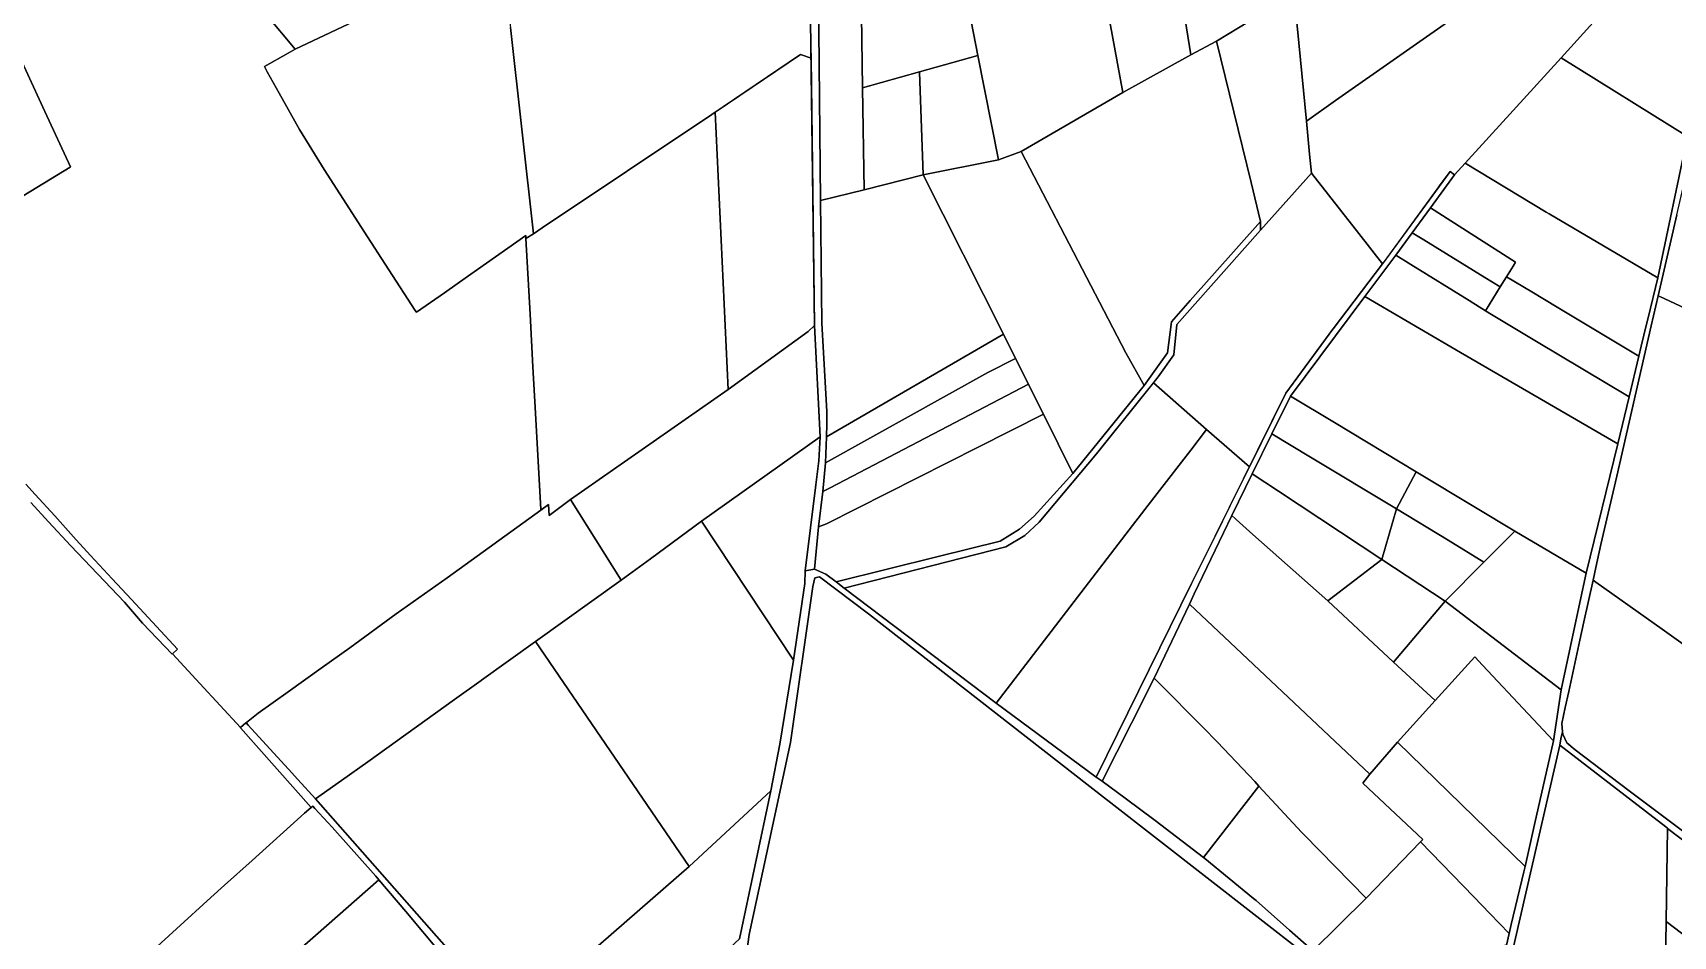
# Model space of a CAD drawing. Header units: metres. Extents: x 3 to 1005126, y 39 to 4383651.
# Drawn here: x 489941 to 490819, y 4372826 to 4373309 of the extents above; entities that cross this region are included whole.
import ezdxf

# ---------------------------------------------------------------- set-up
doc = ezdxf.new("R2010")
doc.units = ezdxf.units.M
doc.header["$MEASUREMENT"] = 0
doc.layers.add('TM_Llucmajor', color=7, linetype='Continuous')

msp = doc.modelspace()

# ---------------------------------------------------------------- linework, layer by layer
at = {"layer": 'TM_Llucmajor', "linetype": 'Continuous', "flags": 128}
for points in [[(490447.09, 4373297.31), (490420.99, 4373431.48), (490453.71, 4373451.75), (490466.95, 4373459.95), (490487.91, 4373472.93), (490506.15, 4373377.33), (490514.71, 4373330.94), (490524.56, 4373277.57), (490470.13, 4373245.97), (490458.06, 4373241.46), (490447.09, 4373297.31)], [(490384.5, 4373331.87), (490383.63, 4373411.79), (490420.99, 4373431.48), (490447.09, 4373297.31), (490415.74, 4373288.48), (490385.33, 4373280), (490384.5, 4373331.87)], [(490616.28, 4373329.53), (490614.59, 4373346.8), (490682.82, 4373388.69), (490700.63, 4373360.03), (490710.44, 4373344.24), (490713.43, 4373346.21), (490729.09, 4373356.59), (490744.16, 4373366.44), (490748.33, 4373369.18), (490756.65, 4373356), (490750.56, 4373351.72), (490750.37, 4373351.59), (490707.19, 4373321.32), (490638.43, 4373273.13), (490622.85, 4373262.21), (490618.77, 4373303.99), (490616.28, 4373329.53)], [(490549.96, 4373361.96), (490552.54, 4373350), (490560.89, 4373297.58), (490524.56, 4373277.57), (490514.71, 4373330.94), (490512.05, 4373345.4), (490525.15, 4373351.12), (490549.96, 4373361.96)], [(490560.89, 4373297.58), (490552.54, 4373350), (490583.73, 4373368.49), (490592.4, 4373315.57), (490574.63, 4373304.95), (490560.89, 4373297.58)], [(490077.93, 4373298.51), (490081.8, 4373300.71), (490110.05, 4373314.09), (490194, 4373353.84), (490196.85, 4373313.39), (490196.93, 4373312.25), (490209.19, 4373201.92), (490205.16, 4373199.31), (490205.07, 4373201), (490179.23, 4373182.79), (490174.02, 4373179.1), (490161.66, 4373170.34), (490146.58, 4373160), (490145.99, 4373160.9), (490131.9, 4373182.63), (490118.56, 4373203.2), (490114.01, 4373210.27), (490097.24, 4373236.3), (490090.61, 4373247.02), (490084.05, 4373257.64), (490073.2, 4373277.11), (490066.83, 4373288.53), (490065.28, 4373291.31), (490077.93, 4373298.51)], [(490624.55, 4373244.46), (490622.85, 4373262.21), (490638.43, 4373273.13), (490707.19, 4373321.32), (490750.37, 4373351.59), (490750.56, 4373351.72), (490756.65, 4373356), (490779.72, 4373318.72), (490759.1, 4373296.11), (490707.85, 4373239.76), (490702.07, 4373233.42), (490699.66, 4373235.25), (490663.59, 4373185.8), (490650.81, 4373202.11), (490625.53, 4373234.25), (490624.55, 4373244.46)], [(490826.69, 4373253.87), (490759.1, 4373296.11), (490779.72, 4373318.72), (490800.3, 4373341.13), (490837.4, 4373314.01), (490839.38, 4373312.57), (490826.69, 4373253.87)], [(490362.83, 4373219.78), (490361.73, 4373329.18), (490384.5, 4373331.87), (490385.33, 4373280), (490386.17, 4373225.41), (490362.83, 4373219.78)], [(490593.23, 4373229.27), (490574.63, 4373304.95), (490592.4, 4373315.57), (490616.28, 4373329.53), (490618.77, 4373303.99), (490622.85, 4373262.21), (490624.55, 4373244.46), (490625.53, 4373234.25), (490598.2, 4373203.89), (490598.33, 4373208.53), (490593.23, 4373229.27)], [(489897.22, 4373198.51), (489836.77, 4373279.51), (489929.9, 4373306.27), (489931.61, 4373302.55), (489947.86, 4373267.29), (489961.48, 4373237.73), (489961.27, 4373237.6), (489897.22, 4373198.51)], [(490507.42, 4373174.18), (490470.13, 4373245.97), (490524.56, 4373277.57), (490560.89, 4373297.58), (490574.63, 4373304.95), (490593.23, 4373229.27), (490598.33, 4373208.53), (490560.68, 4373166.13), (490550.59, 4373154.77), (490548.51, 4373138.21), (490536.05, 4373120.63), (490526.12, 4373138.18), (490507.42, 4373174.18)], [(490357.75, 4373295.83), (490359.69, 4373152.74), (490356.24, 4373149.52), (490313.46, 4373118.61), (490306.43, 4373266.93), (490352.09, 4373297.78), (490357.75, 4373295.83)], [(490417.83, 4373233.39), (490415.74, 4373288.48), (490447.09, 4373297.31), (490458.06, 4373241.46), (490417.83, 4373233.39)], [(490751.12, 4373213.38), (490707.85, 4373239.76), (490759.1, 4373296.11), (490826.69, 4373253.87), (490810.8, 4373178.37), (490752.66, 4373212.48), (490751.12, 4373213.38)], [(490890.21, 4373131.83), (490811.84, 4373168.39), (490811.06, 4373168.75), (490817.46, 4373196.46), (490821.08, 4373212.1), (490822.85, 4373219.7), (490827.33, 4373239.04), (490830.54, 4373253.97), (490833.35, 4373267.03), (490835.42, 4373276.6), (490836.39, 4373281.07), (490837.59, 4373286.61), (490839.08, 4373293.47), (490895.23, 4373260.64), (490921.66, 4373245.19), (490910.34, 4373204.38), (490891.07, 4373134.93), (490890.21, 4373131.83)], [(490386.17, 4373225.41), (490385.33, 4373280), (490415.74, 4373288.48), (490417.83, 4373233.39), (490386.17, 4373225.41)], [(490209.19, 4373201.92), (490213.91, 4373205.08), (490304.66, 4373265.73), (490306.43, 4373266.93), (490313.46, 4373118.61), (490229.04, 4373059.76), (490217.58, 4373051.22), (490217.26, 4373056.99), (490213.14, 4373054.01), (490213.11, 4373054.57), (490211.74, 4373079.97), (490210.34, 4373105.94), (490208.98, 4373130.74), (490207.4, 4373158.94), (490205.16, 4373199.31), (490209.19, 4373201.92)], [(490460.73, 4373148.15), (490417.83, 4373233.39), (490458.06, 4373241.46), (490470.13, 4373245.97), (490507.42, 4373174.18), (490526.12, 4373138.18), (490536.05, 4373120.63), (490497.84, 4373073.66), (490482.1, 4373105.3), (490475.72, 4373118.1), (490474.1, 4373121.36), (490467.18, 4373135.22), (490460.73, 4373148.15)], [(490752.66, 4373212.48), (490810.8, 4373178.37), (490805.65, 4373157), (490804.83, 4373153.6), (490801.95, 4373141.67), (490800.7, 4373136.46), (490757.02, 4373162.67), (490743.36, 4373170.86), (490729.93, 4373178.93), (490733.44, 4373184.64), (490734.71, 4373186.72), (490689.18, 4373215.77), (490702.07, 4373233.42), (490707.85, 4373239.76), (490751.12, 4373213.38), (490752.66, 4373212.48)], [(490363.56, 4373154.12), (490362.83, 4373219.78), (490386.17, 4373225.41), (490417.83, 4373233.39), (490460.73, 4373148.15), (490366.08, 4373093.18), (490366.3, 4373099.94), (490366.23, 4373106.88), (490363.56, 4373154.12)], [(490664.54, 4373187.1), (490692.76, 4373225.8), (490694.1, 4373227.63), (490699.66, 4373235.25), (490700.51, 4373234.61), (490702.07, 4373233.42), (490689.18, 4373215.77), (490679.44, 4373202.43), (490670.64, 4373190.39), (490654.11, 4373168.29), (490614.29, 4373115.09), (490604.27, 4373094.78), (490593.75, 4373073.42), (490582.83, 4373051.09), (490578.41, 4373041.85), (490562.84, 4373009.24), (490560.18, 4373003.69), (490541.44, 4372964.04), (490529.23, 4372940.02), (490513.48, 4372909.05), (490510.31, 4372911.18), (490561.41, 4373014.69), (490573.96, 4373040.09), (490611.76, 4373116.65), (490636.96, 4373150.85), (490637.06, 4373150.99), (490663.59, 4373185.8), (490664.54, 4373187.1)], [(490569.42, 4373097.24), (490541.01, 4373122.16), (490543.51, 4373125.29), (490551.93, 4373137.08), (490553.44, 4373153.42), (490598.2, 4373203.89), (490625.53, 4373234.25), (490650.81, 4373202.11), (490663.59, 4373185.8), (490637.06, 4373150.99), (490636.96, 4373150.85), (490611.76, 4373116.65), (490592.28, 4373077.19), (490569.42, 4373097.24)], [(490685.64, 4373198.62), (490679.44, 4373202.43), (490689.18, 4373215.77), (490734.71, 4373186.72), (490733.44, 4373184.64), (490729.93, 4373178.93), (490726.55, 4373173.43), (490718.27, 4373178.52), (490685.64, 4373198.62)], [(490375.53, 4373012.27), (490371.26, 4373015.61), (490425.7, 4373029.16), (490458.91, 4373037.41), (490469.25, 4373043.91), (490477.18, 4373050.72), (490497.84, 4373073.66), (490536.05, 4373120.63), (490548.51, 4373138.21), (490550.59, 4373154.77), (490560.68, 4373166.13), (490598.33, 4373208.53), (490598.2, 4373203.89), (490553.44, 4373153.42), (490551.93, 4373137.08), (490543.51, 4373125.29), (490510.55, 4373084.09), (490479.91, 4373047.57), (490472.22, 4373040.38), (490462.07, 4373034.3), (490375.53, 4373012.27)], [(490678.73, 4373185.39), (490670.64, 4373190.39), (490679.44, 4373202.43), (490685.64, 4373198.62), (490718.27, 4373178.52), (490726.55, 4373173.43), (490718.71, 4373160.68), (490709.9, 4373166.12), (490678.73, 4373185.39)], [(490705.35, 4373138.44), (490654.11, 4373168.29), (490670.64, 4373190.39), (490678.73, 4373185.39), (490709.9, 4373166.12), (490718.71, 4373160.68), (490721.92, 4373158.76), (490745.99, 4373144.34), (490795.45, 4373114.72), (490789.37, 4373089.49), (490705.35, 4373138.44)], [(490721.92, 4373158.76), (490718.71, 4373160.68), (490726.55, 4373173.43), (490729.93, 4373178.93), (490743.36, 4373170.86), (490757.02, 4373162.67), (490800.7, 4373136.46), (490795.45, 4373114.72), (490745.99, 4373144.34), (490721.92, 4373158.76)], [(490932.33, 4373095.68), (490918.46, 4373068.81), (490877.63, 4372944.63), (490877.54, 4372944.69), (490826.9, 4372980.58), (490813.15, 4372990.32), (490808.89, 4372993.35), (490777.72, 4373015.43), (490776.17, 4373016.54), (490777.64, 4373023.34), (490780.39, 4373035.69), (490788.93, 4373072.25), (490807.35, 4373152.67), (490811.06, 4373168.75), (490811.84, 4373168.39), (490939.2, 4373108.98), (490932.33, 4373095.68)], [(490637.84, 4373100.88), (490614.29, 4373115.09), (490654.11, 4373168.29), (490705.35, 4373138.44), (490789.37, 4373089.49), (490772.43, 4373020.28), (490734.26, 4373042.77), (490713.26, 4373055.43), (490681.54, 4373074.51), (490637.84, 4373100.88)], [(490256.15, 4373016.47), (490229.04, 4373059.76), (490313.46, 4373118.61), (490356.24, 4373149.52), (490359.69, 4373152.74), (490362.64, 4373093.18), (490299.19, 4373048.1), (490271.88, 4373027.97), (490256.15, 4373016.47)], [(490365.45, 4373079.31), (490366.08, 4373093.18), (490460.73, 4373148.15), (490467.18, 4373135.22), (490452.28, 4373127.62), (490365.45, 4373079.31)], [(490364.12, 4373063.94), (490365.45, 4373079.31), (490452.28, 4373127.62), (490467.18, 4373135.22), (490474.1, 4373121.36), (490368.01, 4373065.88), (490364.12, 4373063.94)], [(490361.72, 4373045.03), (490364.12, 4373063.94), (490368.01, 4373065.88), (490474.1, 4373121.36), (490475.72, 4373118.1), (490482.1, 4373105.3), (490447.23, 4373087.67), (490366, 4373046.62), (490361.72, 4373045.03)], [(490532.83, 4373111.95), (490541.01, 4373122.16), (490569.42, 4373097.24), (490560.9, 4373086.15), (490543, 4373062.86), (490528.06, 4373043.42), (490456.82, 4372950.72), (490375.53, 4373012.27), (490462.07, 4373034.3), (490472.22, 4373040.38), (490479.91, 4373047.57), (490510.55, 4373084.09), (490532.83, 4373111.95)], [(490624.93, 4373082.41), (490604.27, 4373094.78), (490614.29, 4373115.09), (490637.84, 4373100.88), (490681.54, 4373074.51), (490671, 4373054.8), (490624.93, 4373082.41)], [(490365.72, 4373019.84), (490359.63, 4373022.48), (490361.72, 4373045.03), (490366, 4373046.62), (490447.23, 4373087.67), (490482.1, 4373105.3), (490497.84, 4373073.66), (490477.18, 4373050.72), (490469.25, 4373043.91), (490458.91, 4373037.41), (490425.7, 4373029.16), (490371.26, 4373015.61), (490365.72, 4373019.84)], [(490348.34, 4372973.68), (490299.19, 4373048.1), (490362.64, 4373093.18), (490361.91, 4373080.34), (490360.33, 4373067.56), (490354.65, 4373021.62), (490354.46, 4373014.84), (490348.34, 4372973.68)], [(490560.9, 4373086.15), (490569.42, 4373097.24), (490592.28, 4373077.19), (490586.03, 4373064.55), (490573.96, 4373040.09), (490561.41, 4373014.69), (490510.31, 4372911.18), (490456.82, 4372950.72), (490528.06, 4373043.42), (490543, 4373062.86), (490560.9, 4373086.15)], [(490607.85, 4373064.12), (490593.75, 4373073.42), (490604.27, 4373094.78), (490624.93, 4373082.41), (490671, 4373054.8), (490663.09, 4373027.7), (490607.85, 4373064.12)], [(490584.83, 4373049.32), (490582.83, 4373051.09), (490593.75, 4373073.42), (490607.85, 4373064.12), (490663.09, 4373027.7), (490634.3, 4373005.49), (490594.23, 4373040.98), (490585.24, 4373048.96), (490584.83, 4373049.32)], [(490698.63, 4373037.94), (490671, 4373054.8), (490681.54, 4373074.51), (490713.26, 4373055.43), (490734.26, 4373042.77), (490718.42, 4373026.88), (490717.8, 4373026.26), (490698.63, 4373037.94)], [(490217.26, 4373056.99), (490217.58, 4373051.22), (490229.04, 4373059.76), (490256.15, 4373016.47), (490210.41, 4372983.71), (490181.42, 4372962.96), (490181.26, 4372962.85), (490167, 4372952.64), (490120.54, 4372919.4), (490106.61, 4372909.43), (490092.65, 4372899.48), (490083.09, 4372909.96), (490083.05, 4372910.01), (490079.87, 4372913.49), (490056.64, 4372938.99), (490055.5, 4372940.22), (490056.67, 4372941.16), (490062, 4372945.41), (490078.06, 4372956.85), (490095.72, 4372969.45), (490110.9, 4372980.4), (490135.85, 4372998.49), (490163.1, 4373017.85), (490213.14, 4373054.01), (490217.26, 4373056.99)], [(490697.1, 4373005.33), (490663.09, 4373027.7), (490671, 4373054.8), (490698.63, 4373037.94), (490717.8, 4373026.26), (490697.1, 4373005.33)], [(490271.88, 4373027.97), (490299.19, 4373048.1), (490348.34, 4372973.68), (490341.15, 4372928.87), (490336.21, 4372903.8), (490292.52, 4372863.34), (490210.41, 4372983.71), (490256.15, 4373016.47), (490271.88, 4373027.97)], [(490656.74, 4372912.76), (490560.18, 4373003.69), (490562.84, 4373009.24), (490578.41, 4373041.85), (490582.83, 4373051.09), (490584.83, 4373049.32), (490585.24, 4373048.96), (490594.23, 4373040.98), (490634.3, 4373005.49), (490669.5, 4372972.6), (490691.72, 4372952.16), (490671.62, 4372929.89), (490656.74, 4372912.76)], [(490759.14, 4372957.83), (490697.1, 4373005.33), (490717.8, 4373026.26), (490718.42, 4373026.88), (490734.26, 4373042.77), (490772.43, 4373020.28), (490769.09, 4373004.59), (490759.14, 4372957.83)], [(490669.5, 4372972.6), (490634.3, 4373005.49), (490663.09, 4373027.7), (490697.1, 4373005.33), (490669.5, 4372972.6)], [(490569.67, 4372935.55), (490541.44, 4372964.04), (490560.18, 4373003.69), (490656.74, 4372912.76), (490653.06, 4372907.9), (490685.05, 4372877.76), (490683.86, 4372876.53), (490654.79, 4372846.47), (490621.57, 4372880.32), (490621.42, 4372880.48), (490620.21, 4372881.71), (490597.43, 4372906.42), (490595.19, 4372908.85), (490575.17, 4372929.91), (490573.18, 4372932.01), (490569.67, 4372935.55)], [(490691.72, 4372952.16), (490669.5, 4372972.6), (490697.1, 4373005.33), (490759.14, 4372957.83), (490755.05, 4372930.64), (490741.49, 4372945.08), (490717.01, 4372971.15), (490712.97, 4372975.45), (490691.72, 4372952.16)], [(490189.17, 4372789.97), (490092.65, 4372899.48), (490106.61, 4372909.43), (490120.54, 4372919.4), (490167, 4372952.64), (490181.26, 4372962.85), (490181.42, 4372962.96), (490210.41, 4372983.71), (490292.52, 4372863.34), (490196.62, 4372779.68), (490189.17, 4372789.97)], [(490739.8, 4372863.4), (490671.62, 4372929.89), (490691.72, 4372952.16), (490712.97, 4372975.45), (490717.01, 4372971.15), (490741.49, 4372945.08), (490755.05, 4372930.64), (490744.88, 4372885.78), (490739.8, 4372863.4)], [(490525.87, 4372899.85), (490513.48, 4372909.05), (490529.23, 4372940.02), (490541.44, 4372964.04), (490569.67, 4372935.55), (490573.18, 4372932.01), (490575.17, 4372929.91), (490595.19, 4372908.85), (490597.43, 4372906.42), (490567.78, 4372868.16), (490541.95, 4372887.93), (490525.87, 4372899.85)], [(490685.05, 4372877.76), (490653.06, 4372907.9), (490656.74, 4372912.76), (490671.62, 4372929.89), (490739.8, 4372863.4), (490739.13, 4372860.56), (490732.38, 4372832.36), (490731.27, 4372827.54), (490720.97, 4372838.19), (490712.38, 4372847.06), (490683.86, 4372876.53), (490685.05, 4372877.76)], [(490815.07, 4372884.54), (490816.1, 4372883.78), (490816.1, 4372883.73), (490815.32, 4372833.91), (490814.43, 4372777.23), (490812.9, 4372740.17), (490811.3, 4372741.28), (490773.21, 4372767.66), (490728.64, 4372798.53), (490758.4, 4372928.19), (490815.07, 4372884.54)], [(490568.52, 4372867.59), (490567.78, 4372868.16), (490597.43, 4372906.42), (490620.21, 4372881.71), (490621.42, 4372880.48), (490621.57, 4372880.32), (490654.79, 4372846.47), (490626.03, 4372817.97), (490625.68, 4372818.75), (490613.74, 4372829.33), (490595.95, 4372845.1), (490594.55, 4372846.25), (490568.52, 4372867.59)], [(490207.45, 4372753.37), (490196.62, 4372779.68), (490292.52, 4372863.34), (490336.21, 4372903.8), (490319.56, 4372824.58), (490311.9, 4372817.6), (490249.66, 4372760.87), (490244.23, 4372756.14), (490213.4, 4372729.31), (490208.58, 4372748.79), (490207.45, 4372753.37)], [(490058.68, 4372866.58), (490086.76, 4372891.8), (490090.29, 4372894.85), (490091.16, 4372895.62), (490092.24, 4372894.44), (490096.91, 4372889.33), (490099.15, 4372886.88), (490101.5, 4372884.31), (490124.9, 4372858.22), (490126.54, 4372856.28), (490092.64, 4372826.51), (490079.9, 4372815.32), (490079.83, 4372815.26), (490079.68, 4372815.13), (490079.05, 4372814.57), (490070.32, 4372806.87), (490033.53, 4372773.45), (489999.93, 4372813.23), (490036.6, 4372846.75), (490044.01, 4372853.41), (490058.68, 4372866.58)], [(490816.1, 4372883.73), (490869.01, 4372843.52), (490868.53, 4372793.46), (490815.32, 4372833.91), (490816.1, 4372883.73)], [(490627.69, 4372814.18), (490626.03, 4372817.97), (490654.79, 4372846.47), (490683.86, 4372876.53), (490712.38, 4372847.06), (490720.97, 4372838.19), (490731.27, 4372827.54), (490729.84, 4372821.32), (490719.88, 4372819.41), (490713.97, 4372818.29), (490707.44, 4372817.04), (490705.71, 4372816.77), (490631.48, 4372805.55), (490627.69, 4372814.18)], [(490097.83, 4372771.16), (490070.32, 4372806.87), (490079.05, 4372814.57), (490079.68, 4372815.13), (490079.83, 4372815.26), (490079.9, 4372815.32), (490092.64, 4372826.51), (490126.54, 4372856.28), (490140.95, 4372839.24), (490160.05, 4372816.43), (490155.59, 4372813.19), (490110.93, 4372780.79), (490097.83, 4372771.16)], [(490869.02, 4372844.6), (490910.78, 4372813.67), (490964.77, 4372708.87), (490965.27, 4372707.8), (490964.3, 4372706.17), (490957.23, 4372694.25), (490929.52, 4372647.35), (490928.65, 4372647.79), (490858.38, 4372683.4), (490817.87, 4372703.92), (490811.54, 4372707.13), (490812.04, 4372719.25), (490812.9, 4372740.17), (490814.43, 4372777.23), (490815.32, 4372833.91), (490868.53, 4372793.46), (490869.01, 4372843.52), (490869.02, 4372844.6)]]:
    msp.add_lwpolyline(points, close=True, dxfattribs=at)
for points in [[(490356.53, 4373393.46), (490357.67, 4373301.55), (490357.75, 4373295.83), (490352.09, 4373297.78), (490304.66, 4373265.73), (490213.91, 4373205.08), (490209.19, 4373201.92), (490196.93, 4373312.25)], [(490361.73, 4373329.18), (490362.83, 4373219.78), (490363.56, 4373154.12), (490366.23, 4373106.88), (490366.3, 4373099.94), (490366.08, 4373093.18), (490365.45, 4373079.31), (490364.12, 4373063.94), (490361.72, 4373045.03), (490359.63, 4373022.48), (490354.65, 4373021.62), (490360.33, 4373067.56), (490361.91, 4373080.34), (490362.64, 4373093.18), (490359.69, 4373152.74), (490357.67, 4373301.55), (490356.53, 4373393.46)], [(490066.15, 4373319.23), (490081.8, 4373300.71), (490077.93, 4373298.51), (490065.28, 4373291.31), (490066.83, 4373288.53), (490073.2, 4373277.11), (490084.05, 4373257.64), (490090.61, 4373247.02), (490097.24, 4373236.3), (490114.01, 4373210.27), (490118.56, 4373203.2), (490131.9, 4373182.63), (490145.99, 4373160.9), (490146.58, 4373160), (490161.66, 4373170.34), (490174.02, 4373179.1), (490179.23, 4373182.79), (490205.07, 4373201), (490205.16, 4373199.31), (490207.4, 4373158.94), (490208.98, 4373130.74), (490210.34, 4373105.94), (490211.74, 4373079.97), (490213.11, 4373054.57), (490213.14, 4373054.01), (490163.1, 4373017.85), (490135.85, 4372998.49), (490110.9, 4372980.4), (490095.72, 4372969.45), (490078.06, 4372956.85), (490062, 4372945.41), (490056.67, 4372941.16), (490055.5, 4372940.22), (490055.4, 4372940.15), (490052.57, 4372937.64), (490030.69, 4372961.35), (490016.11, 4372977.17), (490018.69, 4372979.62), (490007.47, 4372991.71), (489994.13, 4373006.14), (489983.87, 4373017.25), (489972.23, 4373029.68), (489964.57, 4373038.14), (489953.2, 4373051.01), (489942.62, 4373062.46), (489937.63, 4373067.93)], [(490110.05, 4373314.09), (490081.8, 4373300.71), (490066.15, 4373319.23)], [(489897.22, 4373198.51), (489961.27, 4373237.6), (489961.48, 4373237.73), (489947.86, 4373267.29), (489931.61, 4373302.55)], [(490729.84, 4372821.32), (490731.27, 4372827.54), (490732.38, 4372832.36), (490739.13, 4372860.56), (490739.8, 4372863.4), (490744.88, 4372885.78), (490755.05, 4372930.64), (490759.14, 4372957.83), (490769.09, 4373004.59), (490772.43, 4373020.28), (490789.37, 4373089.49), (490795.45, 4373114.72), (490800.7, 4373136.46), (490801.95, 4373141.67), (490804.83, 4373153.6), (490805.65, 4373157), (490810.8, 4373178.37), (490826.69, 4373253.87)], [(490821.08, 4373212.1), (490817.46, 4373196.46), (490811.06, 4373168.75), (490807.35, 4373152.67), (490788.93, 4373072.25), (490780.39, 4373035.69), (490777.64, 4373023.34), (490776.17, 4373016.54), (490771.33, 4372994.25), (490769.2, 4372984.41), (490763.2, 4372957.05), (490761.27, 4372948.46), (490759.4, 4372939.93), (490759.89, 4372935.49), (490759.03, 4372931.61), (490758.4, 4372928.19), (490728.64, 4372798.53)], [(489937.63, 4373067.93), (489942.62, 4373062.46), (489953.2, 4373051.01), (489964.57, 4373038.14), (489972.23, 4373029.68), (489983.87, 4373017.25), (489994.13, 4373006.14), (490007.47, 4372991.71), (490018.69, 4372979.62), (490016.11, 4372977.17), (490015.96, 4372977.04), (490000.12, 4372993.55), (489990.35, 4373004.71), (489961.74, 4373034.89), (489949.71, 4373047.7), (489940.26, 4373058.12)], [(489940.26, 4373058.12), (489949.71, 4373047.7), (489961.74, 4373034.89), (489990.35, 4373004.71), (490000.12, 4372993.55), (490015.96, 4372977.04), (490016.11, 4372977.17), (490030.69, 4372961.35), (490052.57, 4372937.64), (490052.44, 4372937.52), (490090.29, 4372894.85), (490086.76, 4372891.8), (490058.68, 4372866.58), (490044.01, 4372853.41), (490036.6, 4372846.75), (489999.93, 4372813.23), (489989.75, 4372803.92), (489971.21, 4372787.01), (489955.79, 4372773.09), (489912.3, 4372733.97)], [(490319.56, 4372824.58), (490336.21, 4372903.8), (490341.15, 4372928.87), (490348.34, 4372973.68), (490354.46, 4373014.84), (490354.65, 4373021.62), (490359.63, 4373022.48), (490365.72, 4373019.84), (490371.26, 4373015.61), (490375.53, 4373012.27), (490456.82, 4372950.72), (490510.31, 4372911.18), (490513.48, 4372909.05), (490525.87, 4372899.85), (490541.95, 4372887.93), (490567.78, 4372868.16), (490568.52, 4372867.59), (490594.55, 4372846.25), (490595.95, 4372845.1), (490613.74, 4372829.33), (490625.68, 4372818.75)], [(490321.85, 4372806.21), (490324.67, 4372827), (490333.96, 4372870.01), (490346.83, 4372929.61), (490358.79, 4373013.09), (490359.71, 4373017.89), (490362.22, 4373018.35), (490388.5, 4372998.54), (490515.87, 4372899.28), (490516.58, 4372898.73), (490622.9, 4372815.96)], [(490622.9, 4372815.96), (490516.58, 4372898.73), (490515.87, 4372899.28), (490388.5, 4372998.54), (490362.22, 4373018.35), (490359.71, 4373017.89), (490358.79, 4373013.09), (490346.83, 4372929.61), (490333.96, 4372870.01), (490324.67, 4372827), (490321.85, 4372806.21)], [(490883.79, 4372837.67), (490795.52, 4372903.87), (490766.69, 4372925.79), (490762.16, 4372929.45), (490760.04, 4372934.13), (490759.89, 4372935.49), (490759.4, 4372939.93), (490761.27, 4372948.46), (490763.2, 4372957.05), (490769.2, 4372984.41), (490771.33, 4372994.25), (490776.17, 4373016.54), (490777.72, 4373015.43), (490808.89, 4372993.35), (490813.15, 4372990.32), (490826.9, 4372980.58)], [(490160.05, 4372816.43), (490140.95, 4372839.24), (490126.54, 4372856.28), (490124.9, 4372858.22), (490101.5, 4372884.31), (490099.15, 4372886.88), (490096.91, 4372889.33), (490092.24, 4372894.44), (490091.16, 4372895.62), (490090.29, 4372894.85), (490052.44, 4372937.52), (490052.57, 4372937.64), (490055.4, 4372940.15), (490055.5, 4372940.22), (490055.5, 4372940.22), (490056.64, 4372938.99), (490079.87, 4372913.49), (490083.05, 4372910.01), (490083.09, 4372909.96), (490092.65, 4372899.48), (490189.17, 4372789.97)], [(490869.01, 4372843.52), (490816.1, 4372883.73), (490816.1, 4372883.78), (490815.07, 4372884.54), (490758.4, 4372928.19), (490759.03, 4372931.61), (490759.89, 4372935.49), (490760.04, 4372934.13), (490762.16, 4372929.45), (490766.69, 4372925.79), (490795.52, 4372903.87), (490883.79, 4372837.67)]]:
    msp.add_lwpolyline(points, dxfattribs=at)

doc.saveas('drawing.dxf')
